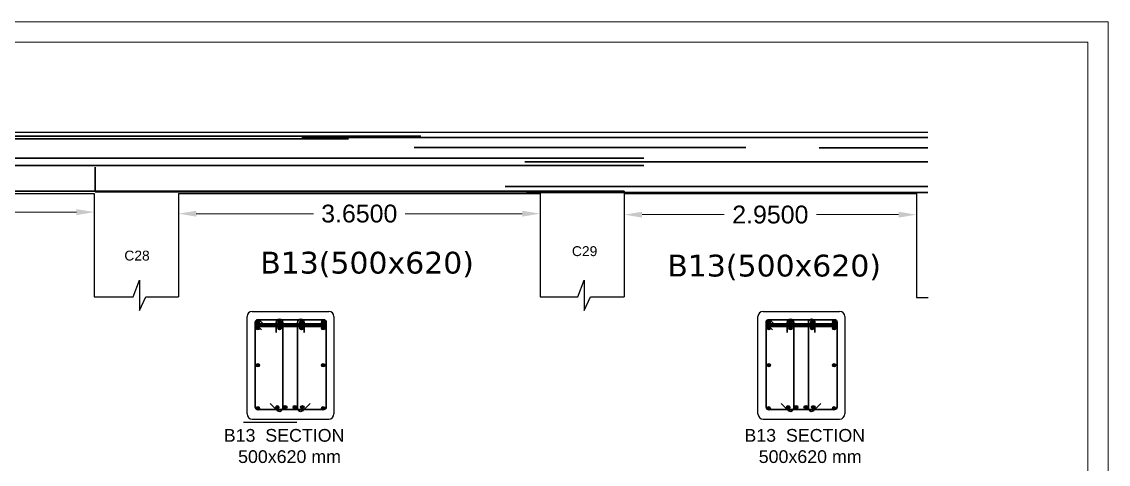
# Model space of a CAD drawing. Header units: inches. Extents: x 16 to 269, y 163 to 682.
# Drawn here: x 41.09 to 77.39, y 279.67 to 294.46 of the extents above; entities that cross this region are included whole.
import ezdxf
from ezdxf.enums import TextEntityAlignment as Align

# ---------------------------------------------------------------- set-up
doc = ezdxf.new("R2010")
doc.units = ezdxf.units.IN
doc.header["$MEASUREMENT"] = 0
for name, color, linetype in [('AutoRebar - BBS', 2, 'Continuous'), ('C', 7, 'Continuous'), ('CDEC-TEXT-25-SCALE', 70, 'Continuous'), ('S-ADDREINF', 3, 'Continuous'), ('S-MAINBAR', 5, 'Continuous'), ('S-OUTLINE', 7, 'Continuous'), ('S-SKIN', 6, 'Continuous'), ('S-TEXT', 2, 'Continuous')]:
    doc.layers.add(name, color=color, linetype=linetype)
doc.layers.add('Dim', color=7, linetype='Continuous', lineweight=5)
doc.layers.add('Sheet_Borders', color=7, linetype='Continuous', lineweight=5)
doc.styles.add('MtXpl_Verdana', font='verdana.ttf')
doc.styles.get("Standard").update_dxf_attribs({"font": 'arial.ttf'})

# ---------------------------------------------------------------- blocks, each defined once
blk = doc.blocks.new('sheet')
at = {"layer": 'Sheet_Borders', "linetype": 'Continuous', "lineweight": 0}
for p, q in [((-428.475, 77.192), (-369.075, 77.192)), ((-428.475, 77.192), (-369.075, 77.192)), ((-369.075, 77.192), (-369.075, 35.187)), ((-369.075, 77.192), (-369.075, 35.187)), ((-369.075, 77.192), (-369.075, 35.187)), ((-427.768, 76.484), (-369.782, 76.484)), ((-369.782, 76.484), (-427.768, 76.484)), ((-369.782, 76.484), (-369.782, 36.993))]:
    blk.add_line(p, q, dxfattribs=at)

msp = doc.modelspace()

# ---------------------------------------------------------------- hatches: boundary and pattern name
at = {"layer": 'S-ADDREINF'}
h = msp.add_hatch(color=256, dxfattribs=at)
edge = h.paths.add_edge_path()
edge.add_arc((48.981, 284.2141), 0.0581, 180, 540, ccw=False)
h = msp.add_hatch(color=256, dxfattribs=at)
edge = h.paths.add_edge_path()
edge.add_arc((49.7089, 284.2141), 0.0581, 180, 540, ccw=False)
h = msp.add_hatch(color=256, dxfattribs=at)
edge = h.paths.add_edge_path()
edge.add_arc((50.4368, 284.2141), 0.0581, 180, 540, ccw=False)
h = msp.add_hatch(color=256, dxfattribs=at)
edge = h.paths.add_edge_path()
edge.add_arc((51.1647, 284.2141), 0.0581, 180, 540, ccw=False)
h = msp.add_hatch(color=256, dxfattribs=at)
edge = h.paths.add_edge_path()
edge.add_arc((66.049, 284.2141), 0.0581, 180, 540, ccw=False)
h = msp.add_hatch(color=256, dxfattribs=at)
edge = h.paths.add_edge_path()
edge.add_arc((66.7769, 284.2141), 0.0581, 180, 540, ccw=False)
h = msp.add_hatch(color=256, dxfattribs=at)
edge = h.paths.add_edge_path()
edge.add_arc((67.5048, 284.2141), 0.0581, 180, 540, ccw=False)
h = msp.add_hatch(color=256, dxfattribs=at)
edge = h.paths.add_edge_path()
edge.add_arc((68.2327, 284.2141), 0.0581, 180, 540, ccw=False)
at = {"layer": 'S-MAINBAR'}
h = msp.add_hatch(color=256, dxfattribs=at)
edge = h.paths.add_edge_path()
edge.add_arc((48.981, 284.4174), 0.0581, 180, 540, ccw=False)
h = msp.add_hatch(color=256, dxfattribs=at)
edge = h.paths.add_edge_path()
edge.add_arc((49.7089, 284.4174), 0.0581, 180, 540, ccw=False)
h = msp.add_hatch(color=256, dxfattribs=at)
edge = h.paths.add_edge_path()
edge.add_arc((50.4368, 284.4174), 0.0581, 180, 540, ccw=False)
h = msp.add_hatch(color=256, dxfattribs=at)
edge = h.paths.add_edge_path()
edge.add_arc((51.1647, 284.4174), 0.0581, 180, 540, ccw=False)
h = msp.add_hatch(color=256, dxfattribs=at)
edge = h.paths.add_edge_path()
edge.add_arc((66.049, 284.4174), 0.0581, 180, 540, ccw=False)
h = msp.add_hatch(color=256, dxfattribs=at)
edge = h.paths.add_edge_path()
edge.add_arc((66.7769, 284.4174), 0.0581, 180, 540, ccw=False)
h = msp.add_hatch(color=256, dxfattribs=at)
edge = h.paths.add_edge_path()
edge.add_arc((67.5048, 284.4174), 0.0581, 180, 540, ccw=False)
h = msp.add_hatch(color=256, dxfattribs=at)
edge = h.paths.add_edge_path()
edge.add_arc((68.2327, 284.4174), 0.0581, 180, 540, ccw=False)
h = msp.add_hatch(color=256, dxfattribs=at)
edge = h.paths.add_edge_path()
edge.add_arc((48.981, 281.5367), 0.0581, 180, 540, ccw=False)
h = msp.add_hatch(color=256, dxfattribs=at)
edge = h.paths.add_edge_path()
edge.add_arc((49.6305, 281.5679), 0.0581, 180, 540, ccw=False)
at = {"layer": 'S-MAINBAR', "true_color": 0x136734}
h = msp.add_hatch(color=116, dxfattribs=at)
edge = h.paths.add_edge_path()
edge.add_arc((49.8992, 281.5738), 0.0581, 180, 540, ccw=False)
h = msp.add_hatch(color=116, dxfattribs=at)
edge = h.paths.add_edge_path()
edge.add_arc((50.2156, 281.5773), 0.0581, 180, 540, ccw=False)
at = {"layer": 'S-MAINBAR'}
h = msp.add_hatch(color=256, dxfattribs=at)
edge = h.paths.add_edge_path()
edge.add_arc((50.4702, 281.5718), 0.0581, 180, 540, ccw=False)
h = msp.add_hatch(color=256, dxfattribs=at)
edge = h.paths.add_edge_path()
edge.add_arc((51.1647, 281.5367), 0.0581, 180, 540, ccw=False)
h = msp.add_hatch(color=256, dxfattribs=at)
edge = h.paths.add_edge_path()
edge.add_arc((66.049, 281.5367), 0.0581, 180, 540, ccw=False)
h = msp.add_hatch(color=256, dxfattribs=at)
edge = h.paths.add_edge_path()
edge.add_arc((66.6985, 281.5679), 0.0581, 180, 540, ccw=False)
at = {"layer": 'S-MAINBAR', "true_color": 0x136734}
h = msp.add_hatch(color=116, dxfattribs=at)
edge = h.paths.add_edge_path()
edge.add_arc((66.9672, 281.5738), 0.0581, 180, 540, ccw=False)
h = msp.add_hatch(color=116, dxfattribs=at)
edge = h.paths.add_edge_path()
edge.add_arc((67.2836, 281.5773), 0.0581, 180, 540, ccw=False)
at = {"layer": 'S-MAINBAR'}
h = msp.add_hatch(color=256, dxfattribs=at)
edge = h.paths.add_edge_path()
edge.add_arc((67.5382, 281.5718), 0.0581, 180, 540, ccw=False)
h = msp.add_hatch(color=256, dxfattribs=at)
edge = h.paths.add_edge_path()
edge.add_arc((68.2327, 281.5367), 0.0581, 180, 540, ccw=False)
at = {"layer": 'S-SKIN'}
h = msp.add_hatch(color=256, dxfattribs=at)
edge = h.paths.add_edge_path()
edge.add_arc((48.981, 282.9771), 0.0581, 180, 540, ccw=False)
h = msp.add_hatch(color=256, dxfattribs=at)
edge = h.paths.add_edge_path()
edge.add_arc((51.1647, 282.9771), 0.0581, 180, 540, ccw=False)
h = msp.add_hatch(color=256, dxfattribs=at)
edge = h.paths.add_edge_path()
edge.add_arc((66.049, 282.9771), 0.0581, 180, 540, ccw=False)
h = msp.add_hatch(color=256, dxfattribs=at)
edge = h.paths.add_edge_path()
edge.add_arc((68.2327, 282.9771), 0.0581, 180, 540, ccw=False)

# ---------------------------------------------------------------- linework, layer by layer
for p, q in [((24.8224, 290.7681), (71.3685, 290.7681)), ((26.4769, 288.7164), (43.5185, 288.7164)), ((43.5185, 288.7164), (43.5185, 285.2631)), ((61.2218, 288.7726), (43.6839, 288.7726)), ((46.3312, 288.7164), (46.3312, 285.2631)), ((46.3312, 288.7164), (58.4092, 288.7164)), ((58.4092, 288.7164), (58.4092, 285.2631)), ((61.2218, 288.7164), (61.2218, 285.2631)), ((61.2218, 288.7164), (70.9835, 288.7164)), ((70.9835, 288.7222), (70.9835, 285.2366)), ((48.7951, 281.1767), (51.3505, 281.1767)), ((65.8631, 281.1767), (68.4185, 281.1767))]:
    msp.add_line(p, q)
at = {"color": 5, "lineweight": 30}
for p, q in [((71.3685, 290.5868), (50.4542, 290.5868)), ((61.2218, 288.7955), (24.8224, 288.7955))]:
    msp.add_line(p, q, dxfattribs=at)
at = {"color": 116, "lineweight": 30, "true_color": 0x136734}
for p, q in [((43.5475, 289.5998), (43.5475, 288.7726)), ((43.5475, 288.7726), (61.2434, 288.7726)), ((71.3685, 288.7459), (57.9538, 288.7459))]:
    msp.add_line(p, q, dxfattribs=at)
at = {"layer": 'AutoRebar - BBS', "color": 5, "lineweight": 30}
for p, q in [((48.8952, 281.5872), (48.8952, 284.4096)), ((49.1075, 284.1608), (48.9209, 284.3474)), ((48.9831, 284.4975), (51.1801, 284.4975)), ((49.0453, 284.4718), (49.2319, 284.2852)), ((51.2681, 284.4096), (51.2681, 281.5872)), ((65.9632, 281.5872), (65.9632, 284.4096)), ((66.1755, 284.1608), (65.9889, 284.3474)), ((66.0511, 284.4975), (68.2481, 284.4975)), ((66.1133, 284.4718), (66.2999, 284.2852)), ((68.3361, 284.4096), (68.3361, 281.5872)), ((51.1801, 281.4992), (48.9831, 281.4992)), ((68.2481, 281.4992), (66.0511, 281.4992))]:
    msp.add_line(p, q, dxfattribs=at)
at = {"layer": 'AutoRebar - BBS', "color": 240, "lineweight": 30, "true_color": 0xed1f24}
for p, q in [((49.5946, 284.0727), (49.5946, 284.4039)), ((49.8154, 284.4039), (49.8154, 281.5462)), ((50.3046, 284.4032), (50.3046, 281.5455)), ((50.5254, 284.0719), (50.5254, 284.4032)), ((66.6626, 284.0727), (66.6626, 284.4039)), ((66.8834, 284.4039), (66.8834, 281.5462)), ((67.3726, 284.4032), (67.3726, 281.5455)), ((67.5934, 284.0719), (67.5934, 284.4032)), ((49.6269, 281.4682), (49.3927, 281.7024)), ((50.493, 281.4674), (50.7272, 281.7016)), ((66.6949, 281.4682), (66.4607, 281.7024)), ((67.561, 281.4674), (67.7952, 281.7016))]:
    msp.add_line(p, q, dxfattribs=at)
at = {"layer": 'AutoRebar - BBS', "color": 5, "lineweight": 30}
for centre, start, end in [((48.9831, 284.4096), 90, 225), ((48.9831, 284.4096), 45, 180), ((51.1801, 284.4096), 0, 90), ((66.0511, 284.4096), 90, 225), ((66.0511, 284.4096), 45, 180), ((68.2481, 284.4096), 0, 90), ((48.9831, 281.5872), 180, 270), ((51.1801, 281.5872), 270, 360), ((66.0511, 281.5872), 180, 270), ((68.2481, 281.5872), 270, 360)]:
    msp.add_arc(centre, 0.088, start, end, dxfattribs=at)
at = {"layer": 'AutoRebar - BBS', "color": 240, "lineweight": 30, "true_color": 0xed1f24}
for centre, start, end in [((49.705, 284.4039), 0, 180), ((50.415, 284.4032), 0, 180), ((66.773, 284.4039), 0, 180), ((67.483, 284.4032), 0, 180), ((49.705, 281.5462), 225, 0), ((50.415, 281.5455), 180, 315), ((66.773, 281.5462), 225, 0), ((67.483, 281.5455), 180, 315)]:
    msp.add_arc(centre, 0.1104, start, end, dxfattribs=at)
at = {"layer": 'Dim'}
for p, q in [((43.5185, 288.5096), (43.5185, 287.4989)), ((46.3312, 288.5096), (46.3312, 287.4474)), ((58.4092, 288.5096), (58.4092, 287.4474)), ((61.2218, 288.5096), (61.2218, 287.4143)), ((42.9228, 288.0945), (36.5308, 288.0945)), ((46.9268, 288.043), (50.8372, 288.043)), ((57.8135, 288.043), (53.9031, 288.043)), ((61.8175, 288.01), (64.5645, 288.01)), ((70.3879, 288.01), (67.6409, 288.01))]:
    msp.add_line(p, q, dxfattribs=at)
for points in [[(42.9228, 288.1938), (42.9228, 287.9952), (43.5185, 288.0945)], [(46.9268, 288.1423), (46.9268, 287.9437), (46.3312, 288.043)], [(57.8135, 288.1423), (57.8135, 287.9437), (58.4092, 288.043)], [(61.8175, 288.1092), (61.8175, 287.9107), (61.2218, 288.01)], [(70.3879, 288.1092), (70.3879, 287.9107), (70.9835, 288.01)]]:
    msp.add_solid(points, dxfattribs=at)
at = {"layer": 'S-ADDREINF', "lineweight": 30}
for p, q in [((52.0112, 290.542), (37.8931, 290.542)), ((65.2799, 290.2591), (54.2069, 290.2591)), ((71.3685, 290.2399), (67.7298, 290.2399))]:
    msp.add_line(p, q, dxfattribs=at)
at = {"layer": 'S-ADDREINF'}
for centre in [(48.981, 284.2141), (49.7089, 284.2141), (50.4368, 284.2141), (51.1647, 284.2141), (66.049, 284.2141), (66.7769, 284.2141), (67.5048, 284.2141), (68.2327, 284.2141)]:
    msp.add_circle(centre, 0.0581, dxfattribs=at)
at = {"layer": 'S-MAINBAR', "lineweight": 30}
for p, q in [((54.4251, 290.6328), (24.9147, 290.6328)), ((71.3685, 288.9492), (57.2396, 288.9492)), ((61.2218, 288.7955), (25.9717, 288.7955))]:
    msp.add_line(p, q, dxfattribs=at)
at = {"layer": 'S-MAINBAR'}
for centre in [(48.981, 284.4174), (49.7089, 284.4174), (50.4368, 284.4174), (51.1647, 284.4174), (66.049, 284.4174), (66.7769, 284.4174), (67.5048, 284.4174), (68.2327, 284.4174), (48.981, 281.5367), (49.6305, 281.5679), (50.4702, 281.5718), (51.1647, 281.5367), (66.049, 281.5367), (66.6985, 281.5679), (67.5382, 281.5718), (68.2327, 281.5367)]:
    msp.add_circle(centre, 0.0581, dxfattribs=at)
at = {"layer": 'S-MAINBAR', "color": 116, "true_color": 0x136734}
for centre in [(49.8992, 281.5738), (50.2156, 281.5773), (66.9672, 281.5738), (67.2836, 281.5773)]:
    msp.add_circle(centre, 0.0581, dxfattribs=at)
at = {"layer": 'S-OUTLINE'}
for p, q in [((48.6209, 281.3509), (48.6209, 284.6032)), ((48.7951, 284.7775), (51.3505, 284.7775)), ((51.5247, 284.6032), (51.5247, 281.3509)), ((65.6889, 281.3509), (65.6889, 284.6032)), ((65.8631, 284.7775), (68.4185, 284.7775)), ((68.5928, 284.6032), (68.5928, 281.3509)), ((50.2857, 281.0662), (48.5069, 281.0662))]:
    msp.add_line(p, q, dxfattribs=at)
for centre, start, end in [((48.7951, 284.6032), 90, 180), ((51.3505, 284.6032), 0, 90), ((65.8631, 284.6032), 90, 180), ((68.4185, 284.6032), 0, 90), ((48.7951, 281.3509), 180, 270), ((51.3505, 281.3509), 270, 360), ((65.8631, 281.3509), 180, 270), ((68.4185, 281.3509), 270, 360)]:
    msp.add_arc(centre, 0.1742, start, end, dxfattribs=at)
at = {"layer": 'S-SKIN', "lineweight": 30}
for p, q in [((61.8808, 289.8989), (24.8515, 289.8989)), ((71.3685, 289.7759), (57.9031, 289.7759)), ((61.8819, 289.6522), (24.8515, 289.6522))]:
    msp.add_line(p, q, dxfattribs=at)
at = {"layer": 'S-SKIN'}
for centre in [(48.981, 282.9771), (51.1647, 282.9771), (66.049, 282.9771), (68.2327, 282.9771)]:
    msp.add_circle(centre, 0.0581, dxfattribs=at)
at = {"layer": 'S-TEXT', "color": 1}
for p, q in [((44.8155, 285.2631), (45.0267, 285.8237)), ((45.0267, 285.8237), (45.0267, 284.8025)), ((59.6714, 285.2631), (59.8826, 285.8237)), ((59.8826, 285.8237), (59.8826, 284.8025)), ((43.5185, 285.2631), (44.8155, 285.2631)), ((45.0267, 284.8025), (45.2405, 285.2631)), ((45.2405, 285.2631), (46.3312, 285.2631)), ((58.4092, 285.2631), (59.6714, 285.2631)), ((59.8826, 284.8025), (60.0965, 285.2631)), ((60.0965, 285.2631), (61.2218, 285.2631)), ((70.9835, 285.2366), (71.3721, 285.2366))]:
    msp.add_line(p, q, dxfattribs=at)
at = {"layer": 'S-TEXT', "color": 7, "linetype": 'Continuous', "transparency": 33554687}
for p, q in [((48.8894, 284.3452), (48.9025, 284.3582)), ((48.8894, 284.3191), (48.9285, 284.3582)), ((48.8946, 284.2721), (48.9807, 284.3582)), ((48.9207, 284.2721), (49.0068, 284.3582)), ((48.9728, 284.2721), (49.0589, 284.3582)), ((48.9989, 284.2721), (49.085, 284.3582)), ((49.0511, 284.2721), (49.1372, 284.3582)), ((49.0771, 284.2721), (49.1632, 284.3582)), ((49.1293, 284.2721), (49.2154, 284.3582)), ((49.1554, 284.2721), (49.2415, 284.3582)), ((49.2075, 284.2721), (49.2936, 284.3582)), ((49.2336, 284.2721), (49.3197, 284.3582)), ((49.2858, 284.2721), (49.3719, 284.3582)), ((49.3118, 284.2721), (49.3979, 284.3582)), ((49.364, 284.2721), (49.4501, 284.3582)), ((49.3901, 284.2721), (49.4762, 284.3582)), ((49.4422, 284.2721), (49.5283, 284.3582)), ((49.4683, 284.2721), (49.5544, 284.3582)), ((49.5205, 284.2721), (49.6066, 284.3582)), ((49.5465, 284.2721), (49.6326, 284.3582)), ((49.5987, 284.2721), (49.6848, 284.3582)), ((49.6248, 284.2721), (49.7109, 284.3582)), ((49.6769, 284.2721), (49.763, 284.3582)), ((49.703, 284.2721), (49.7891, 284.3582)), ((49.7552, 284.2721), (49.8413, 284.3582)), ((49.7812, 284.2721), (49.8673, 284.3582)), ((49.8334, 284.2721), (49.9195, 284.3582)), ((49.8595, 284.2721), (49.9456, 284.3582)), ((49.9116, 284.2721), (49.9977, 284.3582)), ((49.9377, 284.2721), (50.0238, 284.3582)), ((49.9898, 284.2721), (50.076, 284.3582)), ((50.0159, 284.2721), (50.102, 284.3582)), ((50.0681, 284.2721), (50.1542, 284.3582)), ((50.0942, 284.2721), (50.1803, 284.3582)), ((50.1463, 284.2721), (50.2324, 284.3582)), ((50.1724, 284.2721), (50.2585, 284.3582)), ((50.2245, 284.2721), (50.3107, 284.3582)), ((50.2506, 284.2721), (50.3367, 284.3582)), ((50.3028, 284.2721), (50.3889, 284.3582)), ((50.3289, 284.2721), (50.415, 284.3582)), ((50.381, 284.2721), (50.4671, 284.3582)), ((50.4071, 284.2721), (50.4932, 284.3582)), ((50.4592, 284.2721), (50.5453, 284.3582)), ((50.4853, 284.2721), (50.5714, 284.3582)), ((50.5375, 284.2721), (50.6236, 284.3582)), ((50.5636, 284.2721), (50.6497, 284.3582)), ((50.6157, 284.2721), (50.7018, 284.3582)), ((50.6418, 284.2721), (50.7279, 284.3582)), ((50.6939, 284.2721), (50.78, 284.3582)), ((50.72, 284.2721), (50.8061, 284.3582)), ((50.7722, 284.2721), (50.8583, 284.3582)), ((50.7982, 284.2721), (50.8844, 284.3582)), ((50.8504, 284.2721), (50.9365, 284.3582)), ((50.8765, 284.2721), (50.9626, 284.3582)), ((50.9286, 284.2721), (51.0147, 284.3582)), ((50.9547, 284.2721), (51.0408, 284.3582)), ((51.0069, 284.2721), (51.093, 284.3582)), ((51.0329, 284.2721), (51.1191, 284.3582)), ((51.0851, 284.2721), (51.1712, 284.3582)), ((51.1112, 284.2721), (51.1973, 284.3582)), ((51.1633, 284.2721), (51.2494, 284.3582)), ((51.1894, 284.2721), (51.2571, 284.3398)), ((51.2416, 284.2721), (51.2571, 284.2877)), ((65.9575, 284.3452), (65.9705, 284.3582)), ((65.9575, 284.3191), (65.9966, 284.3582)), ((65.9626, 284.2721), (66.0487, 284.3582)), ((65.9887, 284.2721), (66.0748, 284.3582)), ((66.0408, 284.2721), (66.1269, 284.3582)), ((66.0669, 284.2721), (66.153, 284.3582)), ((66.1191, 284.2721), (66.2052, 284.3582)), ((66.1451, 284.2721), (66.2313, 284.3582)), ((66.1973, 284.2721), (66.2834, 284.3582)), ((66.2234, 284.2721), (66.3095, 284.3582)), ((66.2755, 284.2721), (66.3616, 284.3582)), ((66.3016, 284.2721), (66.3877, 284.3582)), ((66.3538, 284.2721), (66.4399, 284.3582)), ((66.3798, 284.2721), (66.4659, 284.3582)), ((66.432, 284.2721), (66.5181, 284.3582)), ((66.4581, 284.2721), (66.5442, 284.3582)), ((66.5102, 284.2721), (66.5963, 284.3582)), ((66.5363, 284.2721), (66.6224, 284.3582)), ((66.5885, 284.2721), (66.6746, 284.3582)), ((66.6145, 284.2721), (66.7006, 284.3582)), ((66.6667, 284.2721), (66.7528, 284.3582)), ((66.6928, 284.2721), (66.7789, 284.3582)), ((66.7449, 284.2721), (66.831, 284.3582)), ((66.771, 284.2721), (66.8571, 284.3582)), ((66.8232, 284.2721), (66.9093, 284.3582)), ((66.8492, 284.2721), (66.9353, 284.3582)), ((66.9014, 284.2721), (66.9875, 284.3582)), ((66.9275, 284.2721), (67.0136, 284.3582)), ((66.9796, 284.2721), (67.0657, 284.3582)), ((67.0057, 284.2721), (67.0918, 284.3582)), ((67.0579, 284.2721), (67.144, 284.3582)), ((67.0839, 284.2721), (67.17, 284.3582)), ((67.1361, 284.2721), (67.2222, 284.3582)), ((67.1622, 284.2721), (67.2483, 284.3582)), ((67.2143, 284.2721), (67.3004, 284.3582)), ((67.2404, 284.2721), (67.3265, 284.3582)), ((67.2926, 284.2721), (67.3787, 284.3582)), ((67.3186, 284.2721), (67.4047, 284.3582)), ((67.3708, 284.2721), (67.4569, 284.3582)), ((67.3969, 284.2721), (67.483, 284.3582)), ((67.449, 284.2721), (67.5351, 284.3582)), ((67.4751, 284.2721), (67.5612, 284.3582)), ((67.5273, 284.2721), (67.6134, 284.3582)), ((67.5533, 284.2721), (67.6394, 284.3582)), ((67.6055, 284.2721), (67.6916, 284.3582)), ((67.6316, 284.2721), (67.7177, 284.3582)), ((67.6837, 284.2721), (67.7698, 284.3582)), ((67.7098, 284.2721), (67.7959, 284.3582)), ((67.7619, 284.2721), (67.8481, 284.3582)), ((67.788, 284.2721), (67.8741, 284.3582)), ((67.8402, 284.2721), (67.9263, 284.3582)), ((67.8663, 284.2721), (67.9524, 284.3582)), ((67.9184, 284.2721), (68.0045, 284.3582)), ((67.9445, 284.2721), (68.0306, 284.3582)), ((67.9966, 284.2721), (68.0828, 284.3582)), ((68.0227, 284.2721), (68.1088, 284.3582)), ((68.0749, 284.2721), (68.161, 284.3582)), ((68.101, 284.2721), (68.1871, 284.3582)), ((68.1531, 284.2721), (68.2392, 284.3582)), ((68.1792, 284.2721), (68.2653, 284.3582)), ((68.2313, 284.2721), (68.3174, 284.3582)), ((68.2574, 284.2721), (68.3251, 284.3398)), ((68.3096, 284.2721), (68.3251, 284.2877))]:
    msp.add_line(p, q, dxfattribs=at)
at = {"layer": 'S-TEXT'}
for p, q in [((51.2571, 284.3582), (48.8894, 284.3582)), ((48.8894, 284.3582), (48.8894, 284.2721)), ((48.8894, 284.2721), (51.2571, 284.2721)), ((51.2571, 284.2721), (51.2571, 284.3582)), ((68.3251, 284.3582), (65.9575, 284.3582)), ((65.9575, 284.3582), (65.9575, 284.2721)), ((65.9575, 284.2721), (68.3251, 284.2721)), ((68.3251, 284.2721), (68.3251, 284.3582))]:
    msp.add_line(p, q, dxfattribs=at)
at = {"layer": 'Sheet_Borders', "linetype": 'Continuous', "lineweight": 0}
msp.add_lwpolyline([(20.0338, 253.8977), (20.0338, 294.4585), (77.3925, 294.4585), (77.3925, 253.8977)], close=True, dxfattribs=at)

# ---------------------------------------------------------------- block references
at = {"xscale": 0.9656347217857084, "yscale": 0.9656347217857084, "zscale": 0.9656347217857084}
msp.add_blockref('sheet', (433.7845, 219.9196), dxfattribs=at)

# ---------------------------------------------------------------- texts
for s, p in [('B13  SECTION', (47.8433, 280.4209)), ('B13  SECTION', (65.2365, 280.4209)), ('  500x620 mm', (47.9916, 279.7097)), ('  500x620 mm', (65.3848, 279.7097))]:
    msp.add_text(s, height=0.425649).set_placement(p)
at = {"layer": 'C'}
for s, p in [('C28', (44.9459, 286.6415)), ('C29', (59.8986, 286.79))]:
    msp.add_text(s, height=0.3309, dxfattribs=at).set_placement(p, align=Align.MIDDLE_CENTER)
at = {"layer": 'CDEC-TEXT-25-SCALE', "style": 'MtXpl_Verdana'}
for p in [(49.0619, 286.0421), (62.6623, 285.9436)]:
    msp.add_text('B13(500x620)', height=0.72799, rotation=360, dxfattribs=at).set_placement(p)
at = {"layer": 'Dim', "char_height": 0.59563, "attachment_point": 5}
for s, insert in [('\\A1;3.6500', (52.3702, 288.043)), ('\\A1;2.9500', (66.1027, 288.01))]:
    msp.add_mtext(s, dxfattribs=dict(at, insert=insert))

doc.saveas('drawing.dxf')
